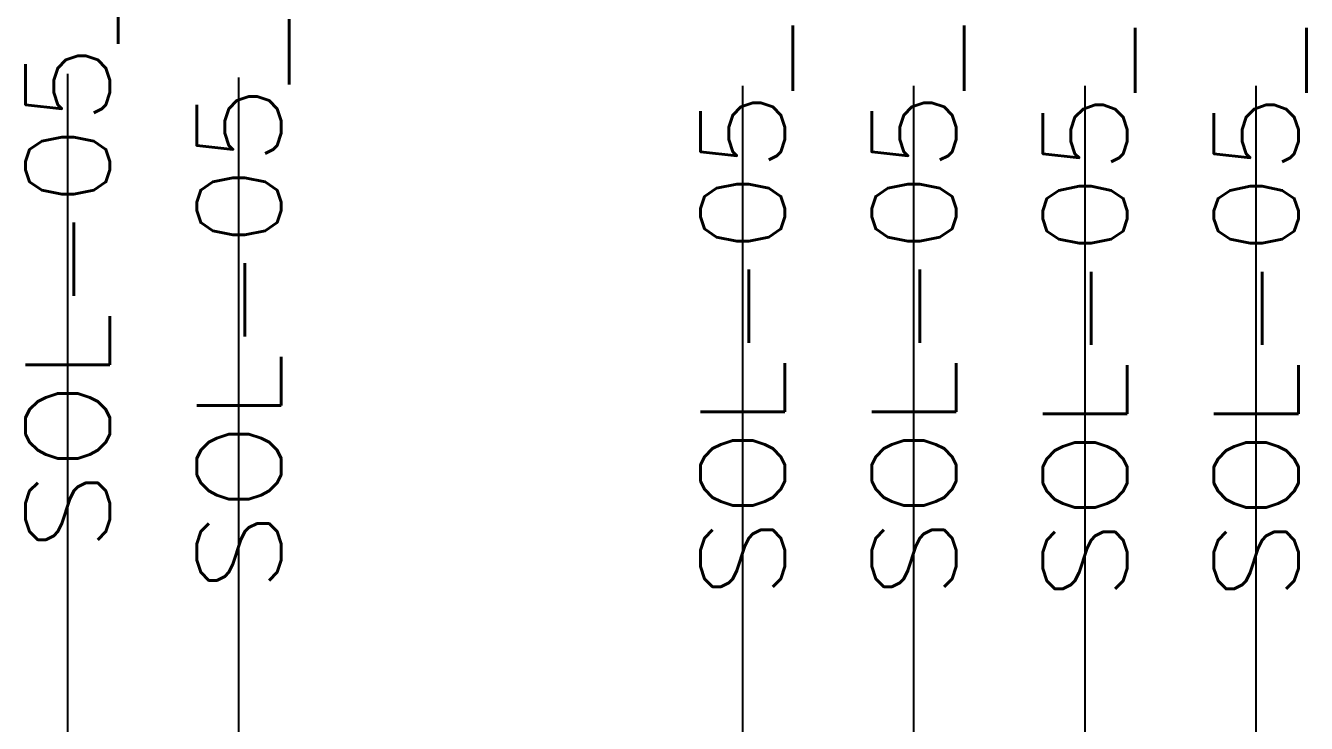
# Model space of a CAD drawing. Header units: inches. Extents: x -25 to 1235, y -506 to 1148.
# Drawn here: x 964.54 to 1002.5, y 728.02 to 748.7 of the extents above; entities that cross this region are included whole.
import ezdxf
from ezdxf.enums import TextEntityAlignment as Align

# ---------------------------------------------------------------- set-up
doc = ezdxf.new("R2010")
doc.units = ezdxf.units.IN
doc.header["$MEASUREMENT"] = 0
for name, color, linetype in [('MISC', 2, 'Continuous'), ('RED_10AWG', 1, 'Continuous'), ('WIREFIXED', 70, 'Continuous')]:
    doc.layers.add(name, color=color, linetype=linetype)
doc.styles.add('WD', font='romans.shx')

# ---------------------------------------------------------------- blocks, each defined once
blk = doc.blocks.new('WD_WNV1')
at = {"style": 'WD', "width": 0.9}
blk.add_attdef('WIRENO', text='', height=0.125, rotation=90, dxfattribs=at).set_placement((0, 0), align=Align.MIDDLE_CENTER)
at = {"style": 'WD', "flags": 1}
for tag, p in [('W01USER', (0.0956, 0.0772)), ('W02USER', (0.0956, 0.0694)), ('W03USER', (0.0956, 0.0616)), ('W04USER', (0.0956, 0.0538)), ('W05USER', (0.0956, 0.046)), ('W06USER', (0.0956, 0.0382)), ('W07USER', (0.0956, 0.0304)), ('W08USER', (0.0956, 0.0226)), ('W09USER', (0.0956, 0.0147)), ('W10USER', (0.0956, 0.0069))]:
    blk.add_attdef(tag, text='', height=0.005, dxfattribs=at).set_placement(p, align=Align.CENTER)
at = {"color": 7, "style": 'WD'}
for tag, p in [('X2_TINY_DOT_DONT_REMOVE', (0, 0.0625)), ('X8_TINY_DOT_DONT_REMOVE', (0, -0.0625))]:
    blk.add_attdef(tag, p, '', height=0.0001, dxfattribs=at)
at = {"style": 'WD', "flags": 1}
for tag, p in [('X2TERM01', (0, 0.0625)), ('X8TERM01', (0, -0.0625))]:
    blk.add_attdef(tag, p, '', height=0.01, dxfattribs=at)

msp = doc.modelspace()

# ---------------------------------------------------------------- linework, layer by layer
at = {"layer": 'RED_10AWG'}
for p, q in [((965.789, 585.436), (965.789, 747.27)), ((970.862, 585.436), (970.862, 747.162)), ((985.796, 585.436), (985.796, 746.913)), ((990.868, 585.436), (990.868, 746.913)), ((995.941, 585.436), (995.941, 746.913)), ((1001.014, 585.436), (1001.014, 746.913))]:
    msp.add_line(p, q, dxfattribs=at)

# ---------------------------------------------------------------- block references
at = {"layer": 'WIREFIXED'}
ref = msp.add_blockref('WD_WNV1', (970.862, 748.705), dxfattribs=dict(at, xscale=20, yscale=25, zscale=2))
ref.add_attrib('X8_TINY_DOT_DONT_REMOVE', '.', (970.862, 729.42), dxfattribs={"layer": 'MISC', "color": 7, "height": 0.0025, "style": 'WD', "width": 0.8})
ref.add_attrib('WIRENOF', 'SOL-05_6.1.10_N', dxfattribs={"height": 2.5, "rotation": 90, "style": 'WD', "width": 1.125}).set_placement((970.862, 748.705), align=Align.MIDDLE_CENTER)
ref = msp.add_blockref('WD_WNV1', (985.796, 748.456), dxfattribs=dict(at, xscale=20, yscale=25, zscale=2))
ref.add_attrib('X8_TINY_DOT_DONT_REMOVE', '.', (985.796, 729.17), dxfattribs={"layer": 'MISC', "color": 7, "height": 0.0025, "style": 'WD', "width": 0.8})
ref.add_attrib('WIRENOF', 'SOL-05_6.1.11_P', dxfattribs={"height": 2.5, "rotation": 90, "style": 'WD', "width": 1.125}).set_placement((985.796, 748.456), align=Align.MIDDLE_CENTER)
ref = msp.add_blockref('WD_WNV1', (990.868, 748.456), dxfattribs=dict(at, xscale=20, yscale=25, zscale=2))
ref.add_attrib('X8_TINY_DOT_DONT_REMOVE', '.', (990.868, 729.17), dxfattribs={"layer": 'MISC', "color": 7, "height": 0.0025, "style": 'WD', "width": 0.8})
ref.add_attrib('WIRENOF', 'SOL-05_6.1.12_P', dxfattribs={"height": 2.5, "rotation": 90, "style": 'WD', "width": 1.125}).set_placement((990.868, 748.456), align=Align.MIDDLE_CENTER)
ref = msp.add_blockref('WD_WNV1', (995.941, 748.456), dxfattribs=dict(at, xscale=20, yscale=25, zscale=2))
ref.add_attrib('X8_TINY_DOT_DONT_REMOVE', '.', (995.941, 729.17), dxfattribs={"layer": 'MISC', "color": 7, "height": 0.0025, "style": 'WD', "width": 0.8})
ref.add_attrib('WIRENOF', 'SOL-05_6.1.11_N', dxfattribs={"height": 2.5, "rotation": 90, "style": 'WD', "width": 1.125}).set_placement((995.941, 748.456), align=Align.MIDDLE_CENTER)
ref = msp.add_blockref('WD_WNV1', (1001.014, 748.456), dxfattribs=dict(at, xscale=20, yscale=25, zscale=2))
ref.add_attrib('X8_TINY_DOT_DONT_REMOVE', '.', (1001.014, 729.17), dxfattribs={"layer": 'MISC', "color": 7, "height": 0.0025, "style": 'WD', "width": 0.8})
ref.add_attrib('WIRENOF', 'SOL-05_6.1.12_N', dxfattribs={"height": 2.5, "rotation": 90, "style": 'WD', "width": 1.125}).set_placement((1001.014, 748.456), align=Align.MIDDLE_CENTER)
ref = msp.add_blockref('WD_WNV1', (965.789, 748.705), dxfattribs=dict(at, xscale=20, yscale=25, zscale=2))
ref.add_attrib('X8_TINY_DOT_DONT_REMOVE', '.', (965.789, 730.759), dxfattribs={"layer": 'MISC', "color": 7, "height": 0.0025, "style": 'WD', "width": 0.8})
ref.add_attrib('WIRENOF', 'SOL-05_6.1.9_N', dxfattribs={"height": 2.5, "rotation": 90, "style": 'WD', "width": 1.125}).set_placement((965.789, 748.705), align=Align.MIDDLE_CENTER)

doc.saveas('drawing.dxf')
